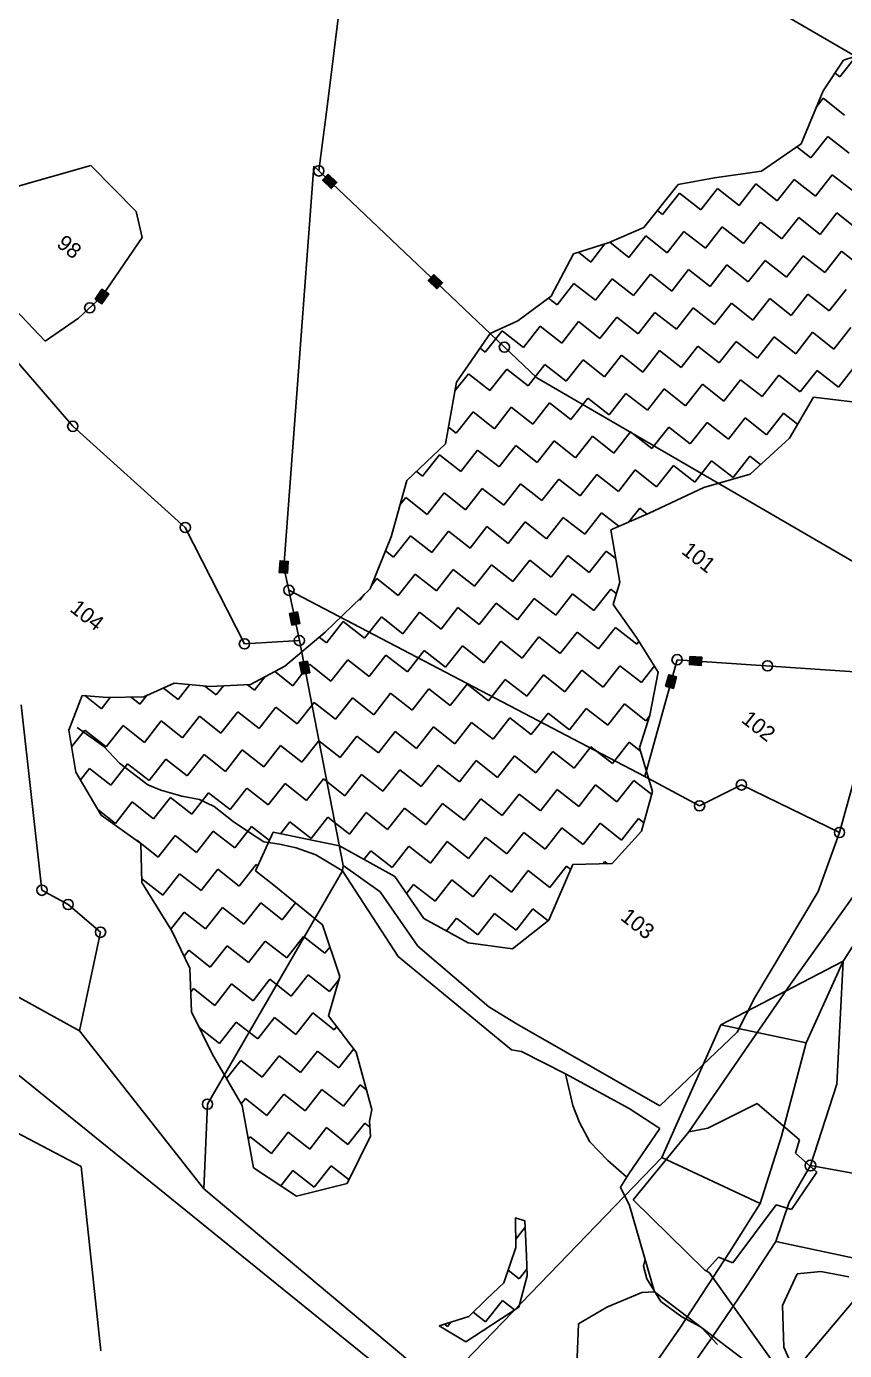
# Model space of a CAD drawing. Header units: metres. Extents: x 316400 to 324250, y 1868140 to 1873603.
# Drawn here: x 319768 to 320251, y 1869841 to 1870624 of the extents above; entities that cross this region are included whole.
import ezdxf

# ---------------------------------------------------------------- set-up
doc = ezdxf.new("R2010")
doc.units = ezdxf.units.M
for name, color, linetype in [('LINE_WATER', 4, 'Continuous'), ('OFF', 1, 'Continuous'), ('POLY_HATCH', 12, 'Continuous'), ('POLY_PARCEL', 6, 'Continuous'), ('POLY_WATER', 4, 'Continuous'), ('TEXT_PARCEL', 7, 'Continuous')]:
    doc.layers.add(name, color=color, linetype=linetype)
doc.styles.add('TEXT_MAP', font='')
doc.styles.get('TEXT_MAP').set_extended_font_data('Kruti Dev 050')

msp = doc.modelspace()

# ---------------------------------------------------------------- hatches: boundary and pattern name
for points in [[(319947.97, 1870528.26), (319951.34, 1870531.8), (319946.22, 1870536.66), (319942.86, 1870533.12)], [(320010.39, 1870468.99), (320013.75, 1870472.53), (320008.63, 1870477.39), (320005.27, 1870473.85)], [(319816.35, 1870465.98), (319812.31, 1870468.72), (319808.34, 1870462.88), (319812.38, 1870460.14)], [(319922.52, 1870307.8), (319917.65, 1870308.16), (319917.12, 1870301.13), (319921.99, 1870300.76)], [(319924.65, 1870270.16), (319929.44, 1870271.12), (319928.06, 1870278.04), (319923.27, 1870277.08)], [(320166.77, 1870246.26), (320167.1, 1870251.13), (320160.06, 1870251.61), (320159.73, 1870246.74)], [(319930.49, 1870241.02), (319935.28, 1870241.95), (319933.93, 1870248.88), (319929.14, 1870247.94)], [(320145.61, 1870233.97), (320150.31, 1870232.68), (320152.18, 1870239.48), (320147.48, 1870240.78)]]:
    msp.add_hatch(color=256).paths.add_polyline_path(points)

# ---------------------------------------------------------------- linework, layer by layer
msp.add_lwpolyline([(320332.12, 1870563.32), (319906.74, 1870810.62)])
for points in [[(319946.22, 1870536.66), (319951.34, 1870531.8), (319947.97, 1870528.26), (319942.86, 1870533.12)], [(320008.63, 1870477.39), (320013.75, 1870472.53), (320010.39, 1870468.99), (320005.27, 1870473.85)], [(319808.34, 1870462.88), (319812.31, 1870468.72), (319816.35, 1870465.98), (319812.38, 1870460.14)], [(319917.12, 1870301.13), (319917.65, 1870308.16), (319922.52, 1870307.8), (319921.99, 1870300.76)], [(319928.06, 1870278.04), (319929.44, 1870271.12), (319924.65, 1870270.16), (319923.27, 1870277.08)], [(320160.06, 1870251.61), (320167.1, 1870251.13), (320166.77, 1870246.26), (320159.73, 1870246.74)], [(319933.93, 1870248.88), (319935.28, 1870241.95), (319930.49, 1870241.02), (319929.14, 1870247.94)], [(320152.18, 1870239.48), (320150.31, 1870232.68), (320145.61, 1870233.97), (320147.48, 1870240.78)]]:
    msp.add_lwpolyline(points, close=True)
for centre, radius in [((319940.54, 1870538.68), 3.02), ((319805.12, 1870457.7), 3.02), ((320050.32, 1870434.44), 3.02), ((319795.09, 1870387.66), 3.02), ((319861.66, 1870327.83), 3.02), ((319922.92, 1870290.71), 3.02), ((319896.59, 1870259.04), 3.02), ((319929.08, 1870260.95), 3.02), ((320152.45, 1870249.68), 3.02), ((320205.9, 1870246.05), 3.02), ((320190.47, 1870175.63), 3.02), ((320165.76, 1870163.25), 3.02), ((320248.47, 1870147.49), 3.02), ((319776.89, 1870113.35), 3.02), ((319792.41, 1870104.94), 3.02), ((319811.55, 1870088.5), 3.02), ((319874.8, 1869986.83), 3.02), ((320231.3, 1869950.58), 3.19)]:
    msp.add_circle(centre, radius)
at = {"layer": 'LINE_WATER'}
for p, q in [((319813.5, 1870198.34), (319797.73, 1870209.58)), ((319822.71, 1870188.44), (319813.5, 1870198.34)), ((319839.54, 1870175.62), (319822.71, 1870188.44)), ((319847.27, 1870172.59), (319839.54, 1870175.62)), ((319859.56, 1870169.05), (319847.27, 1870172.59)), ((319869.95, 1870166.98), (319859.56, 1870169.05)), ((319878.68, 1870162.8), (319869.95, 1870166.98)), ((319889.89, 1870154), (319878.68, 1870162.8)), ((319899.54, 1870147.57), (319889.89, 1870154)), ((319908, 1870142.07), (319899.54, 1870147.57)), ((319917.26, 1870140.51), (319908, 1870142.07)), ((319927.24, 1870138.4), (319917.26, 1870140.51)), ((319938.85, 1870134.24), (319927.24, 1870138.4)), ((319954.57, 1870124.91), (319938.85, 1870134.24)), ((320086.4, 1870004.8), (320090.8, 1869986.02)), ((320090.8, 1869986.02), (320094.69, 1869976.07)), ((320094.69, 1869976.07), (320100.85, 1869964.64)), ((320100.85, 1869964.64), (320111.51, 1869953.58)), ((320111.51, 1869953.58), (320122.66, 1869943.74)), ((320133.52, 1869895.28), (320132.65, 1869891.14)), ((320132.65, 1869891.14), (320134.57, 1869883.65)), ((320134.57, 1869883.65), (320142.81, 1869870.28)), ((320142.81, 1869870.28), (320155.25, 1869861.11)), ((320155.25, 1869861.11), (320166.73, 1869854.92)), ((320166.73, 1869854.92), (320176.36, 1869844.84))]:
    msp.add_line(p, q, dxfattribs=at)
at = {"layer": 'OFF'}
for p, q in [((320250.57, 1870071.51), (320396.26, 1870297.39)), ((319482.52, 1870230.87), (319996.92, 1869814.82)), ((319562.13, 1870161), (319799.05, 1870030.24)), ((320178.27, 1870033.8), (320250.57, 1870071.51)), ((320217.04, 1869823.43), (320430.92, 1870077.33)), ((320228.71, 1870023.15), (320250.57, 1870071.51)), ((320143.47, 1869955.42), (320178.27, 1870033.8)), ((319799.05, 1870030.24), (319872.55, 1869936.71)), ((319999.65, 1869806.62), (320143.47, 1869955.42)), ((319872.55, 1869936.71), (320054.82, 1869784.17))]:
    msp.add_line(p, q, dxfattribs=at)
at = {"layer": 'POLY_HATCH'}
for p, q in [((320250.85, 1870604.07), (320274.79, 1870612.01)), ((320238.78, 1870585.94), (320250.85, 1870604.07)), ((320225.88, 1870554.66), (320238.78, 1870585.94)), ((320202.44, 1870538.56), (320225.88, 1870554.66)), ((320153.11, 1870530.7), (320174.65, 1870534.5)), ((320174.65, 1870534.5), (320202.44, 1870538.56)), ((320132.73, 1870505.3), (320153.11, 1870530.7)), ((320112.3, 1870496.32), (320132.73, 1870505.3)), ((320091.11, 1870489.67), (320112.3, 1870496.32)), ((320077.94, 1870464.64), (320091.11, 1870489.67)), ((320058.2, 1870449.94), (320077.94, 1870464.64)), ((320041.88, 1870442.45), (320058.2, 1870449.94)), ((320021.97, 1870413.69), (320041.88, 1870442.45)), ((320015.47, 1870377.38), (320021.97, 1870413.69)), ((320233.09, 1870404.94), (320218.85, 1870380.75)), ((320279.95, 1870399.2), (320233.09, 1870404.94)), ((319992.73, 1870355.56), (320015.47, 1870377.38)), ((320218.85, 1870380.75), (320195.57, 1870359.35)), ((319983.45, 1870322.3), (319992.73, 1870355.56)), ((320195.57, 1870359.35), (320168.24, 1870351.48)), ((320168.24, 1870351.48), (320135.99, 1870336.25)), ((320135.99, 1870336.25), (320113.24, 1870326.51)), ((319970.97, 1870291.55), (319983.45, 1870322.3)), ((320113.24, 1870326.51), (320118.67, 1870295.5)), ((319944.34, 1870265.88), (319970.97, 1870291.55)), ((320118.67, 1870295.5), (320114.72, 1870282.21)), ((320114.72, 1870282.21), (320128.42, 1870262.83)), ((319920.41, 1870245.85), (319944.34, 1870265.88)), ((320128.42, 1870262.83), (320141.29, 1870242.38)), ((319900.21, 1870234.96), (319920.41, 1870245.85)), ((319837.04, 1870227.62), (319855.14, 1870235.84)), ((319855.14, 1870235.84), (319876.42, 1870233.8)), ((320141.29, 1870242.38), (320136.39, 1870216.89)), ((319792.75, 1870208.05), (319800.66, 1870228.58)), ((319800.66, 1870228.58), (319815.57, 1870227.22)), ((319876.42, 1870233.8), (319900.21, 1870234.96)), ((319815.57, 1870227.22), (319837.04, 1870227.62)), ((320136.39, 1870216.89), (320130.27, 1870197.55)), ((319796.96, 1870183.18), (319792.75, 1870208.05)), ((320130.27, 1870197.55), (320137.99, 1870171.64)), ((319811.89, 1870157.65), (319796.96, 1870183.18)), ((320137.99, 1870171.64), (320131.37, 1870148.37)), ((319835.43, 1870140.9), (319811.89, 1870157.65)), ((319913.66, 1870147.63), (319903.12, 1870124.85)), ((319952.82, 1870139.53), (319913.66, 1870147.63)), ((320131.37, 1870148.37), (320114.11, 1870129.14)), ((319836.02, 1870118.01), (319835.43, 1870140.9)), ((319985.48, 1870121.44), (319952.82, 1870139.53)), ((320090.74, 1870128.51), (320076.58, 1870095.63)), ((320114.11, 1870129.14), (320090.74, 1870128.51)), ((319903.12, 1870124.85), (319913, 1870117.09)), ((320002.73, 1870096.68), (319985.48, 1870121.44)), ((319853.73, 1870089.44), (319836.02, 1870118.01)), ((319913, 1870117.09), (319942.76, 1870092.87)), ((320028.9, 1870082.17), (320002.73, 1870096.68)), ((320076.58, 1870095.63), (320055.17, 1870078.8)), ((319864.39, 1870067.27), (319853.73, 1870089.44)), ((319942.76, 1870092.87), (319952.96, 1870062.43)), ((320055.17, 1870078.8), (320028.9, 1870082.17)), ((319865.32, 1870041.52), (319864.39, 1870067.27)), ((319952.96, 1870062.43), (319946.34, 1870039.15)), ((319877.81, 1870016.19), (319865.32, 1870041.52)), ((319946.34, 1870039.15), (319962.72, 1870017.67)), ((319962.72, 1870017.67), (319971.9, 1869983.73)), ((319895.22, 1869986.13), (319877.81, 1870016.19)), ((319900.31, 1869957.98), (319895.22, 1869986.13)), ((319971.9, 1869983.73), (319970.49, 1869976.8)), ((319971.9, 1869983.73), (319971.9, 1869983.73)), ((319970.49, 1869976.8), (319970.49, 1869976.8)), ((319970.49, 1869976.8), (319971.21, 1869967.99)), ((319971.21, 1869967.99), (319957.43, 1869939.99)), ((319902.05, 1869949.31), (319900.31, 1869957.98)), ((319927.39, 1869932.52), (319902.05, 1869949.31)), ((319957.43, 1869939.99), (319927.39, 1869932.52)), ((320056.9, 1869919.73), (320057.17, 1869902.12)), ((320062.47, 1869917.85), (320056.9, 1869919.73)), ((320063.32, 1869897.28), (320062.47, 1869917.85)), ((320057.17, 1869902.12), (320049.93, 1869881.28)), ((320063.84, 1869885.27), (320063.32, 1869897.28)), ((320058.88, 1869866.8), (320063.84, 1869885.27)), ((320214.72, 1869867.91), (320223.42, 1869886.58)), ((320223.42, 1869886.58), (320237.5, 1869887.92)), ((320237.5, 1869887.92), (320253.99, 1869884.85)), ((320049.93, 1869881.28), (320040.14, 1869871.98)), ((320040.14, 1869871.98), (320029.34, 1869861.39)), ((320215.54, 1869843.13), (320214.72, 1869867.91)), ((320029.34, 1869861.39), (320011.67, 1869855.79)), ((320027.44, 1869846.3), (320058.88, 1869866.8)), ((320011.67, 1869855.79), (320027.44, 1869846.3)), ((320227.44, 1869816.62), (320215.54, 1869843.13))]:
    msp.add_line(p, q, dxfattribs=at)
at = {"layer": 'POLY_HATCH', "linetype": 'Continuous'}
for p, q in [((320248.73, 1870594.29), (320258.36, 1870606.56)), ((320245.85, 1870596.55), (320248.73, 1870594.29)), ((320235.03, 1870576.84), (320238.79, 1870581.63)), ((320238.79, 1870581.63), (320251.45, 1870571.69)), ((320231.57, 1870546.36), (320241.51, 1870559.02)), ((320241.51, 1870559.02), (320254.17, 1870549.08)), ((320223.27, 1870552.87), (320231.57, 1870546.36)), ((320211.68, 1870521.04), (320221.63, 1870533.7)), ((320221.63, 1870533.7), (320234.29, 1870523.76)), ((320234.29, 1870523.76), (320244.23, 1870536.42)), ((320244.23, 1870536.42), (320256.89, 1870526.48)), ((320143.87, 1870512.87), (320153.81, 1870525.53)), ((320153.81, 1870525.53), (320166.48, 1870515.59)), ((320166.48, 1870515.59), (320176.42, 1870528.26)), ((320176.42, 1870528.26), (320189.08, 1870518.31)), ((320189.08, 1870518.31), (320199.02, 1870530.98)), ((320199.02, 1870530.98), (320211.68, 1870521.04)), ((320140.77, 1870515.31), (320143.87, 1870512.87)), ((320214.41, 1870498.43), (320224.35, 1870511.09)), ((320224.35, 1870511.09), (320237.01, 1870501.15)), ((320237.01, 1870501.15), (320246.95, 1870513.82)), ((320246.95, 1870513.82), (320259.61, 1870503.87)), ((320146.59, 1870490.27), (320156.53, 1870502.93)), ((320156.53, 1870502.93), (320169.2, 1870492.99)), ((320169.2, 1870492.99), (320179.14, 1870505.65)), ((320179.14, 1870505.65), (320191.8, 1870495.71)), ((320191.8, 1870495.71), (320201.74, 1870508.37)), ((320201.74, 1870508.37), (320214.41, 1870498.43)), ((320101.39, 1870484.82), (320109.79, 1870495.53)), ((320112.63, 1870496.46), (320123.99, 1870487.55)), ((320123.99, 1870487.55), (320133.93, 1870500.21)), ((320133.93, 1870500.21), (320146.59, 1870490.27)), ((320094.05, 1870490.59), (320101.39, 1870484.82)), ((320217.13, 1870475.83), (320227.07, 1870488.49)), ((320227.07, 1870488.49), (320239.73, 1870478.55)), ((320239.73, 1870478.55), (320249.67, 1870491.21)), ((320249.67, 1870491.21), (320262.33, 1870481.27)), ((320149.31, 1870467.66), (320159.26, 1870480.33)), ((320159.26, 1870480.33), (320171.92, 1870470.38)), ((320171.92, 1870470.38), (320181.86, 1870483.05)), ((320181.86, 1870483.05), (320194.52, 1870473.11)), ((320194.52, 1870473.11), (320204.46, 1870485.77)), ((320204.46, 1870485.77), (320217.13, 1870475.83)), ((320081.5, 1870459.5), (320091.44, 1870472.16)), ((320091.44, 1870472.16), (320104.11, 1870462.22)), ((320104.11, 1870462.22), (320114.05, 1870474.88)), ((320114.05, 1870474.88), (320126.71, 1870464.94)), ((320126.71, 1870464.94), (320136.65, 1870477.6)), ((320136.65, 1870477.6), (320149.31, 1870467.66)), ((320076.41, 1870463.5), (320081.5, 1870459.5)), ((320197.24, 1870450.5), (320207.19, 1870463.16)), ((320207.19, 1870463.16), (320219.85, 1870453.22)), ((320219.85, 1870453.22), (320229.79, 1870465.89)), ((320229.79, 1870465.89), (320242.45, 1870455.94)), ((320242.45, 1870455.94), (320252.39, 1870468.61)), ((320129.43, 1870442.34), (320139.37, 1870455)), ((320139.37, 1870455), (320152.04, 1870445.06)), ((320152.04, 1870445.06), (320161.98, 1870457.72)), ((320161.98, 1870457.72), (320174.64, 1870447.78)), ((320174.64, 1870447.78), (320184.58, 1870460.44)), ((320184.58, 1870460.44), (320197.24, 1870450.5)), ((320084.22, 1870436.9), (320094.17, 1870449.56)), ((320094.17, 1870449.56), (320106.83, 1870439.62)), ((320106.83, 1870439.62), (320116.77, 1870452.28)), ((320116.77, 1870452.28), (320129.43, 1870442.34)), ((320039.02, 1870431.45), (320048.96, 1870444.12)), ((320048.96, 1870444.12), (320061.62, 1870434.17)), ((320061.62, 1870434.17), (320071.56, 1870446.84)), ((320071.56, 1870446.84), (320084.22, 1870436.9)), ((320199.97, 1870427.9), (320209.91, 1870440.56)), ((320209.91, 1870440.56), (320222.57, 1870430.62)), ((320222.57, 1870430.62), (320232.51, 1870443.28)), ((320232.51, 1870443.28), (320245.17, 1870433.34)), ((320245.17, 1870433.34), (320255.11, 1870446)), ((320035.94, 1870433.87), (320039.02, 1870431.45)), ((320132.15, 1870419.73), (320142.1, 1870432.4)), ((320142.1, 1870432.4), (320154.76, 1870422.46)), ((320154.76, 1870422.46), (320164.7, 1870435.12)), ((320164.7, 1870435.12), (320177.36, 1870425.18)), ((320177.36, 1870425.18), (320187.3, 1870437.84)), ((320187.3, 1870437.84), (320199.97, 1870427.9)), ((320064.34, 1870411.57), (320074.28, 1870424.23)), ((320074.28, 1870424.23), (320086.95, 1870414.29)), ((320086.95, 1870414.29), (320096.89, 1870426.95)), ((320096.89, 1870426.95), (320109.55, 1870417.01)), ((320109.55, 1870417.01), (320119.49, 1870429.68)), ((320119.49, 1870429.68), (320132.15, 1870419.73)), ((320021.05, 1870408.57), (320029.08, 1870418.79)), ((320029.08, 1870418.79), (320041.74, 1870408.85)), ((320041.74, 1870408.85), (320051.68, 1870421.51)), ((320051.68, 1870421.51), (320064.34, 1870411.57)), ((320202.69, 1870405.29), (320212.63, 1870417.96)), ((320212.63, 1870417.96), (320225.29, 1870408.02)), ((320225.29, 1870408.02), (320235.23, 1870420.68)), ((320235.23, 1870420.68), (320247.89, 1870410.74)), ((320247.89, 1870410.74), (320257.84, 1870423.4)), ((320134.88, 1870397.13), (320144.82, 1870409.79)), ((320144.82, 1870409.79), (320157.48, 1870399.85)), ((320157.48, 1870399.85), (320167.42, 1870412.51)), ((320167.42, 1870412.51), (320180.08, 1870402.57)), ((320180.08, 1870402.57), (320190.02, 1870415.24)), ((320190.02, 1870415.24), (320202.69, 1870405.29)), ((320067.06, 1870388.97), (320077, 1870401.63)), ((320077, 1870401.63), (320089.67, 1870391.69)), ((320089.67, 1870391.69), (320099.61, 1870404.35)), ((320099.61, 1870404.35), (320112.27, 1870394.41)), ((320112.27, 1870394.41), (320122.21, 1870407.07)), ((320122.21, 1870407.07), (320134.88, 1870397.13)), ((320021.86, 1870383.52), (320031.8, 1870396.19)), ((320031.8, 1870396.19), (320044.46, 1870386.24)), ((320044.46, 1870386.24), (320054.4, 1870398.91)), ((320054.4, 1870398.91), (320067.06, 1870388.97)), ((320182.8, 1870379.97), (320192.75, 1870392.63)), ((320192.75, 1870392.63), (320205.41, 1870382.69)), ((320205.41, 1870382.69), (320215.35, 1870395.35)), ((320215.35, 1870395.35), (320223.62, 1870388.86)), ((320017.22, 1870387.16), (320021.86, 1870383.52)), ((320114.99, 1870371.8), (320124.93, 1870384.47)), ((320124.93, 1870384.47), (320137.6, 1870374.53)), ((320137.6, 1870374.53), (320147.54, 1870387.19)), ((320147.54, 1870387.19), (320160.2, 1870377.25)), ((320160.2, 1870377.25), (320170.14, 1870389.91)), ((320170.14, 1870389.91), (320182.8, 1870379.97)), ((320069.78, 1870366.36), (320079.73, 1870379.02)), ((320079.73, 1870379.02), (320092.39, 1870369.08)), ((320092.39, 1870369.08), (320102.33, 1870381.75)), ((320102.33, 1870381.75), (320114.99, 1870371.8)), ((320001.97, 1870358.2), (320011.91, 1870370.86)), ((320011.91, 1870370.86), (320024.58, 1870360.92)), ((320024.58, 1870360.92), (320034.52, 1870373.58)), ((320034.52, 1870373.58), (320047.18, 1870363.64)), ((320047.18, 1870363.64), (320057.12, 1870376.3)), ((320057.12, 1870376.3), (320069.78, 1870366.36)), ((320185.53, 1870357.36), (320195.47, 1870370.03)), ((320195.47, 1870370.03), (320201.79, 1870365.07)), ((319998.4, 1870361), (320001.97, 1870358.2)), ((320117.71, 1870349.2), (320127.66, 1870361.86)), ((320127.66, 1870361.86), (320140.32, 1870351.92)), ((320140.32, 1870351.92), (320150.26, 1870364.58)), ((320150.26, 1870364.58), (320162.92, 1870354.64)), ((320162.92, 1870354.64), (320172.86, 1870367.31)), ((320172.86, 1870367.31), (320185.53, 1870357.36)), ((320049.9, 1870341.04), (320059.84, 1870353.7)), ((320059.84, 1870353.7), (320072.51, 1870343.76)), ((320072.51, 1870343.76), (320082.45, 1870356.42)), ((320082.45, 1870356.42), (320095.11, 1870346.48)), ((320095.11, 1870346.48), (320105.05, 1870359.14)), ((320105.05, 1870359.14), (320117.71, 1870349.2)), ((319988.78, 1870341.39), (319992.03, 1870345.54)), ((319992.03, 1870345.54), (320004.69, 1870335.59)), ((320004.69, 1870335.59), (320014.64, 1870348.26)), ((320014.64, 1870348.26), (320027.3, 1870338.32)), ((320027.3, 1870338.32), (320037.24, 1870350.98)), ((320037.24, 1870350.98), (320049.9, 1870341.04)), ((320123.97, 1870331.11), (320130.38, 1870339.26)), ((320130.38, 1870339.26), (320134.84, 1870335.76)), ((320052.62, 1870318.43), (320062.56, 1870331.1)), ((320062.56, 1870331.1), (320075.23, 1870321.15)), ((320075.23, 1870321.15), (320085.17, 1870333.82)), ((320085.17, 1870333.82), (320097.83, 1870323.88)), ((320097.83, 1870323.88), (320107.77, 1870336.54)), ((320107.77, 1870336.54), (320117.97, 1870328.53)), ((319984.81, 1870310.27), (319994.75, 1870322.93)), ((319994.75, 1870322.93), (320007.42, 1870312.99)), ((320007.42, 1870312.99), (320017.36, 1870325.65)), ((320017.36, 1870325.65), (320030.02, 1870315.71)), ((320030.02, 1870315.71), (320039.96, 1870328.37)), ((320039.96, 1870328.37), (320052.62, 1870318.43)), ((319980.08, 1870313.99), (319984.81, 1870310.27)), ((320055.34, 1870295.83), (320065.29, 1870308.49)), ((320065.29, 1870308.49), (320077.95, 1870298.55)), ((320077.95, 1870298.55), (320087.89, 1870311.21)), ((320087.89, 1870311.21), (320100.55, 1870301.27)), ((320100.55, 1870301.27), (320110.49, 1870313.93)), ((320110.49, 1870313.93), (320116.23, 1870309.43)), ((319987.53, 1870287.66), (319997.47, 1870300.33)), ((319997.47, 1870300.33), (320010.14, 1870290.39)), ((320010.14, 1870290.39), (320020.08, 1870303.05)), ((320020.08, 1870303.05), (320032.74, 1870293.11)), ((320032.74, 1870293.11), (320042.68, 1870305.77)), ((320042.68, 1870305.77), (320055.34, 1870295.83)), ((319971.88, 1870293.8), (319974.87, 1870297.61)), ((319974.87, 1870297.61), (319987.53, 1870287.66)), ((320103.27, 1870278.67), (320113.22, 1870291.33)), ((320113.22, 1870291.33), (320116.63, 1870288.65)), ((319964.48, 1870285.3), (319964.93, 1870284.94)), ((319964.93, 1870284.94), (319967.47, 1870288.17)), ((320035.46, 1870270.5), (320045.4, 1870283.17)), ((320045.4, 1870283.17), (320058.07, 1870273.23)), ((320058.07, 1870273.23), (320068.01, 1870285.89)), ((320068.01, 1870285.89), (320080.67, 1870275.95)), ((320080.67, 1870275.95), (320090.61, 1870288.61)), ((320090.61, 1870288.61), (320103.27, 1870278.67)), ((319967.65, 1870262.34), (319977.59, 1870275)), ((319977.59, 1870275), (319990.25, 1870265.06)), ((319990.25, 1870265.06), (320000.2, 1870277.72)), ((320000.2, 1870277.72), (320012.86, 1870267.78)), ((320012.86, 1870267.78), (320022.8, 1870280.44)), ((320022.8, 1870280.44), (320035.46, 1870270.5)), ((319945.05, 1870259.62), (319954.99, 1870272.28)), ((319954.99, 1870272.28), (319967.65, 1870262.34)), ((320106, 1870256.06), (320115.94, 1870268.73)), ((320115.94, 1870268.73), (320128.6, 1870258.79)), ((319940.82, 1870262.93), (319945.05, 1870259.62)), ((320038.18, 1870247.9), (320048.13, 1870260.56)), ((320048.13, 1870260.56), (320060.79, 1870250.62)), ((320060.79, 1870250.62), (320070.73, 1870263.28)), ((320070.73, 1870263.28), (320083.39, 1870253.34)), ((320083.39, 1870253.34), (320093.33, 1870266.01)), ((320093.33, 1870266.01), (320106, 1870256.06)), ((320128.6, 1870258.79), (320129.91, 1870260.46)), ((319970.37, 1870239.74), (319980.31, 1870252.4)), ((319980.31, 1870252.4), (319992.98, 1870242.46)), ((319992.98, 1870242.46), (320002.92, 1870255.12)), ((320002.92, 1870255.12), (320015.58, 1870245.18)), ((320015.58, 1870245.18), (320025.52, 1870257.84)), ((320025.52, 1870257.84), (320038.18, 1870247.9)), ((319925.16, 1870234.29), (319935.11, 1870246.96)), ((319935.11, 1870246.96), (319947.77, 1870237.01)), ((319947.77, 1870237.01), (319957.71, 1870249.68)), ((319957.71, 1870249.68), (319970.37, 1870239.74)), ((320108.72, 1870233.46), (320118.66, 1870246.12)), ((320118.66, 1870246.12), (320131.32, 1870236.18)), ((320131.32, 1870236.18), (320139.02, 1870245.99)), ((319902.56, 1870231.57), (319908.9, 1870239.64)), ((319914.5, 1870242.66), (319925.16, 1870234.29)), ((320040.91, 1870225.3), (320050.85, 1870237.96)), ((320050.85, 1870237.96), (320063.51, 1870228.02)), ((320063.51, 1870228.02), (320073.45, 1870240.68)), ((320073.45, 1870240.68), (320086.11, 1870230.74)), ((320086.11, 1870230.74), (320096.05, 1870243.4)), ((320096.05, 1870243.4), (320108.72, 1870233.46)), ((319802.28, 1870228.43), (319812.14, 1870220.69)), ((319834.75, 1870223.41), (319838.62, 1870228.34)), ((319848.7, 1870232.92), (319857.35, 1870226.13)), ((319857.35, 1870226.13), (319864.29, 1870234.96)), ((319873.27, 1870234.1), (319879.96, 1870228.85)), ((319879.96, 1870228.85), (319884.14, 1870234.18)), ((319898.36, 1870234.87), (319902.56, 1870231.57)), ((319973.09, 1870217.13), (319983.03, 1870229.79)), ((319983.03, 1870229.79), (319995.7, 1870219.85)), ((319995.7, 1870219.85), (320005.64, 1870232.52)), ((320005.64, 1870232.52), (320018.3, 1870222.57)), ((320018.3, 1870222.57), (320028.24, 1870235.24)), ((320028.24, 1870235.24), (320040.91, 1870225.3)), ((319812.14, 1870220.69), (319817.3, 1870227.26)), ((319829.56, 1870227.48), (319834.75, 1870223.41)), ((319905.28, 1870208.97), (319915.22, 1870221.63)), ((319915.22, 1870221.63), (319927.89, 1870211.69)), ((319927.89, 1870211.69), (319937.83, 1870224.35)), ((319937.83, 1870224.35), (319950.49, 1870214.41)), ((319950.49, 1870214.41), (319960.43, 1870227.07)), ((319960.43, 1870227.07), (319973.09, 1870217.13)), ((320088.83, 1870208.13), (320098.78, 1870220.8)), ((320098.78, 1870220.8), (320111.44, 1870210.86)), ((320111.44, 1870210.86), (320121.38, 1870223.52)), ((320121.38, 1870223.52), (320134.04, 1870213.58)), ((319837.47, 1870200.8), (319847.41, 1870213.47)), ((319847.41, 1870213.47), (319860.07, 1870203.52)), ((319860.07, 1870203.52), (319870.01, 1870216.19)), ((319870.01, 1870216.19), (319882.68, 1870206.25)), ((319882.68, 1870206.25), (319892.62, 1870218.91)), ((319892.62, 1870218.91), (319905.28, 1870208.97)), ((320021.02, 1870199.97), (320030.96, 1870212.63)), ((320030.96, 1870212.63), (320043.63, 1870202.69)), ((320043.63, 1870202.69), (320053.57, 1870215.35)), ((320053.57, 1870215.35), (320066.23, 1870205.41)), ((320066.23, 1870205.41), (320076.17, 1870218.08)), ((320076.17, 1870218.08), (320088.83, 1870208.13)), ((320134.04, 1870213.58), (320136.22, 1870216.35)), ((319794.43, 1870198.12), (319802.2, 1870208.02)), ((319802.2, 1870208.02), (319814.87, 1870198.08)), ((319814.87, 1870198.08), (319824.81, 1870210.74)), ((319824.81, 1870210.74), (319837.47, 1870200.8)), ((319953.21, 1870191.81), (319963.15, 1870204.47)), ((319963.15, 1870204.47), (319975.81, 1870194.53)), ((319975.81, 1870194.53), (319985.76, 1870207.19)), ((319985.76, 1870207.19), (319998.42, 1870197.25)), ((319998.42, 1870197.25), (320008.36, 1870209.91)), ((320008.36, 1870209.91), (320021.02, 1870199.97)), ((319908, 1870186.36), (319917.94, 1870199.03)), ((319917.94, 1870199.03), (319930.61, 1870189.09)), ((319930.61, 1870189.09), (319940.55, 1870201.75)), ((319940.55, 1870201.75), (319953.21, 1870191.81)), ((320091.56, 1870185.53), (320101.5, 1870198.19)), ((320101.5, 1870198.19), (320114.16, 1870188.25)), ((320114.16, 1870188.25), (320124.1, 1870200.91)), ((320124.1, 1870200.91), (320130.84, 1870195.63)), ((319840.19, 1870178.2), (319850.13, 1870190.86)), ((319850.13, 1870190.86), (319862.8, 1870180.92)), ((319862.8, 1870180.92), (319872.74, 1870193.58)), ((319872.74, 1870193.58), (319885.4, 1870183.64)), ((319885.4, 1870183.64), (319895.34, 1870196.3)), ((319895.34, 1870196.3), (319908, 1870186.36)), ((320023.74, 1870177.37), (320033.69, 1870190.03)), ((320033.69, 1870190.03), (320046.35, 1870180.09)), ((320046.35, 1870180.09), (320056.29, 1870192.75)), ((320056.29, 1870192.75), (320068.95, 1870182.81)), ((320068.95, 1870182.81), (320078.89, 1870195.47)), ((320078.89, 1870195.47), (320091.56, 1870185.53)), ((319799.61, 1870178.65), (319804.92, 1870185.42)), ((319804.92, 1870185.42), (319817.59, 1870175.48)), ((319817.59, 1870175.48), (319827.53, 1870188.14)), ((319827.53, 1870188.14), (319840.19, 1870178.2)), ((319955.93, 1870169.2), (319965.87, 1870181.87)), ((319965.87, 1870181.87), (319978.54, 1870171.92)), ((319978.54, 1870171.92), (319988.48, 1870184.59)), ((319988.48, 1870184.59), (320001.14, 1870174.65)), ((320001.14, 1870174.65), (320011.08, 1870187.31)), ((320011.08, 1870187.31), (320023.74, 1870177.37)), ((319888.12, 1870161.04), (319898.06, 1870173.7)), ((319898.06, 1870173.7), (319910.72, 1870163.76)), ((319910.72, 1870163.76), (319920.67, 1870176.42)), ((319920.67, 1870176.42), (319933.33, 1870166.48)), ((319933.33, 1870166.48), (319943.27, 1870179.14)), ((319943.27, 1870179.14), (319955.93, 1870169.2)), ((320094.28, 1870162.93), (320104.22, 1870175.59)), ((320104.22, 1870175.59), (320116.88, 1870165.65)), ((320116.88, 1870165.65), (320126.82, 1870178.31)), ((320126.82, 1870178.31), (320137.5, 1870169.93)), ((319820.31, 1870152.87), (319830.25, 1870165.54)), ((319830.25, 1870165.54), (319842.91, 1870155.6)), ((319842.91, 1870155.6), (319852.85, 1870168.26)), ((319852.85, 1870168.26), (319865.52, 1870158.32)), ((319865.52, 1870158.32), (319875.46, 1870170.98)), ((319875.46, 1870170.98), (319888.12, 1870161.04)), ((320026.47, 1870154.76), (320036.41, 1870167.43)), ((320036.41, 1870167.43), (320049.07, 1870157.48)), ((320049.07, 1870157.48), (320059.01, 1870170.15)), ((320059.01, 1870170.15), (320071.67, 1870160.21)), ((320071.67, 1870160.21), (320081.61, 1870172.87)), ((320081.61, 1870172.87), (320094.28, 1870162.93)), ((319809.91, 1870161.04), (319820.31, 1870152.87)), ((319958.65, 1870146.6), (319968.59, 1870159.26)), ((319968.59, 1870159.26), (319981.26, 1870149.32)), ((319981.26, 1870149.32), (319991.2, 1870161.98)), ((319991.2, 1870161.98), (320003.86, 1870152.04)), ((320003.86, 1870152.04), (320013.8, 1870164.7)), ((320013.8, 1870164.7), (320026.47, 1870154.76)), ((319890.84, 1870138.43), (319900.78, 1870151.1)), ((319900.78, 1870151.1), (319911.41, 1870142.76)), ((319917.85, 1870146.76), (319923.39, 1870153.82)), ((319923.39, 1870153.82), (319936.05, 1870143.88)), ((319936.05, 1870143.88), (319945.99, 1870156.54)), ((319945.99, 1870156.54), (319958.65, 1870146.6)), ((320074.39, 1870137.6), (320084.34, 1870150.26)), ((320084.34, 1870150.26), (320097, 1870140.32)), ((320097, 1870140.32), (320106.94, 1870152.99)), ((320106.94, 1870152.99), (320119.6, 1870143.04)), ((320119.6, 1870143.04), (320129.54, 1870155.71)), ((320129.54, 1870155.71), (320132.74, 1870153.2)), ((319832.83, 1870142.75), (319832.97, 1870142.93)), ((319832.97, 1870142.93), (319845.63, 1870132.99)), ((319845.63, 1870132.99), (319855.58, 1870145.65)), ((319855.58, 1870145.65), (319868.24, 1870135.71)), ((319868.24, 1870135.71), (319878.18, 1870148.38)), ((319878.18, 1870148.38), (319890.84, 1870138.43)), ((320006.58, 1870129.44), (320016.52, 1870142.1)), ((320016.52, 1870142.1), (320029.19, 1870132.16)), ((320029.19, 1870132.16), (320039.13, 1870144.82)), ((320039.13, 1870144.82), (320051.79, 1870134.88)), ((320051.79, 1870134.88), (320061.73, 1870147.54)), ((320061.73, 1870147.54), (320074.39, 1870137.6)), ((319967.28, 1870131.52), (319971.32, 1870136.66)), ((319971.32, 1870136.66), (319983.98, 1870126.72)), ((319983.98, 1870126.72), (319993.92, 1870139.38)), ((319993.92, 1870139.38), (320006.58, 1870129.44)), ((319893.56, 1870115.83), (319903.5, 1870128.49)), ((319903.5, 1870128.49), (319904.46, 1870127.75)), ((320077.12, 1870115), (320087.06, 1870127.66)), ((320087.06, 1870127.66), (320089.54, 1870125.71)), ((320108.57, 1870128.99), (320109.66, 1870130.38)), ((320109.66, 1870130.38), (320111.34, 1870129.06)), ((319835.96, 1870120.12), (319848.36, 1870110.39)), ((319848.36, 1870110.39), (319858.3, 1870123.05)), ((319858.3, 1870123.05), (319870.96, 1870113.11)), ((319870.96, 1870113.11), (319880.9, 1870125.77)), ((319880.9, 1870125.77), (319893.56, 1870115.83)), ((320009.3, 1870106.83), (320019.25, 1870119.5)), ((320019.25, 1870119.5), (320031.91, 1870109.55)), ((320031.91, 1870109.55), (320041.85, 1870122.22)), ((320041.85, 1870122.22), (320054.51, 1870112.28)), ((320054.51, 1870112.28), (320064.45, 1870124.94)), ((320064.45, 1870124.94), (320077.12, 1870115)), ((319992.45, 1870111.43), (319996.64, 1870116.77)), ((319996.64, 1870116.77), (320009.3, 1870106.83)), ((319873.68, 1870090.51), (319883.62, 1870103.17)), ((319883.62, 1870103.17), (319896.28, 1870093.23)), ((319896.28, 1870093.23), (319906.23, 1870105.89)), ((319906.23, 1870105.89), (319918.89, 1870095.95)), ((319918.89, 1870095.95), (319926.72, 1870105.92)), ((319853.13, 1870090.4), (319861.02, 1870100.45)), ((319861.02, 1870100.45), (319873.68, 1870090.51)), ((320016.02, 1870089.31), (320021.97, 1870096.89)), ((320021.97, 1870096.89), (320034.63, 1870086.95)), ((320034.63, 1870086.95), (320044.57, 1870099.61)), ((320044.57, 1870099.61), (320057.23, 1870089.67)), ((320057.23, 1870089.67), (320067.17, 1870102.33)), ((320067.17, 1870102.33), (320076.15, 1870095.29)), ((319876.4, 1870067.9), (319886.34, 1870080.56)), ((319886.34, 1870080.56), (319899.01, 1870070.62)), ((319899.01, 1870070.62), (319908.95, 1870083.29)), ((319908.95, 1870083.29), (319921.61, 1870073.34)), ((319921.61, 1870073.34), (319931.55, 1870086.01)), ((319931.55, 1870086.01), (319944.21, 1870076.07)), ((319944.21, 1870076.07), (319947.14, 1870079.79)), ((319860.99, 1870074.34), (319863.74, 1870077.84)), ((319863.74, 1870077.84), (319876.4, 1870067.9)), ((319879.12, 1870045.3), (319889.06, 1870057.96)), ((319889.06, 1870057.96), (319901.73, 1870048.02)), ((319901.73, 1870048.02), (319911.67, 1870060.68)), ((319911.67, 1870060.68), (319924.33, 1870050.74)), ((319924.33, 1870050.74), (319934.27, 1870063.4)), ((319934.27, 1870063.4), (319946.94, 1870053.46)), ((319946.94, 1870053.46), (319952.39, 1870060.4)), ((319864.9, 1870053.24), (319866.46, 1870055.24)), ((319866.46, 1870055.24), (319879.12, 1870045.3)), ((319927.05, 1870028.14), (319936.99, 1870040.8)), ((319936.99, 1870040.8), (319949.66, 1870030.86)), ((319881.84, 1870022.69), (319891.79, 1870035.36)), ((319891.79, 1870035.36), (319904.45, 1870025.41)), ((319904.45, 1870025.41), (319914.39, 1870038.08)), ((319914.39, 1870038.08), (319927.05, 1870028.14)), ((319949.66, 1870030.86), (319951.19, 1870032.8)), ((319870.03, 1870031.97), (319881.84, 1870022.69)), ((319929.77, 1870005.53), (319939.72, 1870018.19)), ((319939.72, 1870018.19), (319952.38, 1870008.25)), ((319952.38, 1870008.25), (319961.27, 1870019.58)), ((319886.04, 1870001.97), (319894.51, 1870012.75)), ((319894.51, 1870012.75), (319907.17, 1870002.81)), ((319907.17, 1870002.81), (319917.11, 1870015.47)), ((319917.11, 1870015.47), (319929.77, 1870005.53)), ((319932.5, 1869982.93), (319942.44, 1869995.59)), ((319942.44, 1869995.59), (319955.1, 1869985.65)), ((319955.1, 1869985.65), (319965.04, 1869998.31)), ((319965.04, 1869998.31), (319968.74, 1869995.41)), ((319894.73, 1869986.97), (319897.23, 1869990.15)), ((319897.23, 1869990.15), (319909.89, 1869980.21)), ((319909.89, 1869980.21), (319919.83, 1869992.87)), ((319919.83, 1869992.87), (319932.5, 1869982.93)), ((319912.61, 1869957.6), (319922.55, 1869970.27)), ((319922.55, 1869970.27), (319935.22, 1869960.32)), ((319935.22, 1869960.32), (319945.16, 1869972.99)), ((319945.16, 1869972.99), (319957.82, 1869963.05)), ((319957.82, 1869963.05), (319967.76, 1869975.71)), ((319967.76, 1869975.71), (319970.77, 1869973.35)), ((319898.84, 1869966.13), (319899.95, 1869967.54)), ((319899.95, 1869967.54), (319912.61, 1869957.6)), ((319918.18, 1869938.62), (319925.28, 1869947.66)), ((319925.28, 1869947.66), (319937.94, 1869937.72)), ((319937.94, 1869937.72), (319947.88, 1869950.38)), ((319947.88, 1869950.38), (319958.45, 1869942.08)), ((320057.09, 1869907), (320062.62, 1869914.05)), ((320052.51, 1869888.71), (320059.12, 1869883.52)), ((320059.12, 1869883.52), (320063.67, 1869889.31)), ((320039.24, 1869858.19), (320049.18, 1869870.85)), ((320049.18, 1869870.85), (320056.4, 1869865.18)), ((320031.93, 1869863.93), (320039.24, 1869858.19)), ((320014.92, 1869856.82), (320016.64, 1869855.47)), ((320016.64, 1869855.47), (320018.61, 1869857.99))]:
    msp.add_line(p, q, dxfattribs=at)
at = {"layer": 'POLY_PARCEL'}
for p, q in [((319967.69, 1870756.64), (319945.82, 1870578.1)), ((319945.82, 1870578.1), (319940.54, 1870538.68)), ((319761.53, 1870529.19), (319805.7, 1870541.9)), ((319805.7, 1870541.9), (319832.51, 1870514.63)), ((319919.82, 1870304.46), (319937.67, 1870541.4)), ((319937.67, 1870541.4), (319940.54, 1870538.68)), ((319940.54, 1870538.68), (320069.44, 1870416.28)), ((319832.51, 1870514.63), (319836.1, 1870499.39)), ((319836.1, 1870499.39), (319812.35, 1870464.43)), ((319795.09, 1870387.66), (319727.94, 1870465.43)), ((319778.75, 1870437.98), (319748.68, 1870469.74)), ((319812.35, 1870464.43), (319798.55, 1870451.57)), ((319798.55, 1870451.57), (319778.75, 1870437.98)), ((320069.44, 1870416.28), (320266.67, 1870301.85)), ((319861.66, 1870327.83), (319795.09, 1870387.66)), ((319896.59, 1870259.04), (319861.66, 1870327.83)), ((319922.92, 1870290.71), (319919.82, 1870304.46)), ((319922.92, 1870290.71), (319929.08, 1870260.95)), ((320133.47, 1870180.56), (319922.92, 1870290.71)), ((319929.08, 1870260.95), (319896.59, 1870259.04)), ((319929.08, 1870260.95), (319955.09, 1870127.95)), ((320133.47, 1870180.56), (320152.45, 1870249.68)), ((320152.45, 1870249.68), (320276.09, 1870241.29)), ((319764.5, 1870223.05), (319776.89, 1870113.35)), ((320165.76, 1870163.25), (320133.47, 1870180.56)), ((320190.47, 1870175.63), (320165.76, 1870163.25)), ((320248.47, 1870147.49), (320190.47, 1870175.63)), ((319874.8, 1869986.83), (319954.57, 1870124.91)), ((319776.89, 1870113.35), (319792.41, 1870104.94)), ((319792.41, 1870104.94), (319811.55, 1870088.5)), ((319811.55, 1870088.5), (319799.05, 1870030.24)), ((320228.71, 1870023.15), (320178.27, 1870033.8)), ((319800.16, 1869950), (319701.65, 1870001.54)), ((319872.55, 1869936.71), (319874.8, 1869986.83)), ((320170.57, 1869972.76), (320199.87, 1869987.34)), ((320199.87, 1869987.34), (320224.75, 1869965.72)), ((320159.37, 1869970.43), (320170.57, 1869972.76)), ((320224.75, 1869965.72), (320222.46, 1869957.83)), ((320201.48, 1869928.19), (320143.47, 1869955.42)), ((320222.46, 1869957.83), (320235.03, 1869946.58)), ((319811.74, 1869841.09), (319800.16, 1869950)), ((320235.03, 1869946.58), (320220.16, 1869924.66)), ((320386.8, 1869921.97), (320231.3, 1869950.58)), ((320211.05, 1869927.3), (320185.39, 1869893.07)), ((320220.16, 1869924.66), (320211.05, 1869927.3)), ((320393.65, 1869866.42), (320210.85, 1869905.66)), ((320176.88, 1869896.46), (320169.55, 1869888.38)), ((320185.39, 1869893.07), (320176.88, 1869896.46)), ((320131.61, 1869875.48), (320139.14, 1869875.99)), ((320110.9, 1869866.87), (320131.61, 1869875.48)), ((320094.22, 1869856.9), (320110.9, 1869866.87)), ((320093.21, 1869831.93), (320094.22, 1869856.9))]:
    msp.add_line(p, q, dxfattribs=at)
at = {"layer": 'POLY_WATER'}
for p, q in [((320263.76, 1870203.12), (320248.47, 1870147.49)), ((320248.47, 1870147.49), (320235.9, 1870112.66)), ((319955.09, 1870127.95), (319954.57, 1870124.91)), ((319976.81, 1870112.33), (319955.09, 1870127.95)), ((319954.57, 1870124.91), (319987.44, 1870074.18)), ((319999.08, 1870080.23), (319976.81, 1870112.33)), ((320235.9, 1870112.66), (320198.36, 1870049.86)), ((320219.55, 1870057.87), (320261.53, 1870116.48)), ((320041.06, 1870044.4), (319999.08, 1870080.23)), ((319987.44, 1870074.18), (320054.5, 1870018.95)), ((320250.57, 1870071.51), (320246.94, 1869998.74)), ((320159.37, 1869970.43), (320219.55, 1870057.87)), ((320198.36, 1870049.86), (320187.9, 1870029.42)), ((320057.8, 1870034.12), (320041.06, 1870044.4)), ((320142.25, 1869985.88), (320057.8, 1870034.12)), ((320187.9, 1870029.42), (320142.25, 1869985.88)), ((320054.5, 1870018.95), (320060.48, 1870017.98)), ((320060.48, 1870017.98), (320086.4, 1870004.8)), ((320214.15, 1869967.97), (320228.71, 1870023.15)), ((320086.4, 1870004.8), (320124.12, 1869984.35)), ((320246.94, 1869998.74), (320231.3, 1869950.58)), ((320124.12, 1869984.35), (320142.18, 1869972.47)), ((320142.18, 1869972.47), (320123.82, 1869945.61)), ((320126.47, 1869930.35), (320159.37, 1869970.43)), ((320201.48, 1869928.19), (320214.15, 1869967.97)), ((320231.3, 1869950.58), (320218.77, 1869928.96)), ((320123.82, 1869945.61), (320118.92, 1869937.72)), ((320118.92, 1869937.72), (320124.32, 1869926.88)), ((320124.32, 1869926.88), (320139.14, 1869875.99)), ((320168.83, 1869888.79), (320126.47, 1869930.35)), ((320183.38, 1869899.35), (320201.48, 1869928.19)), ((320218.77, 1869928.96), (320210.85, 1869905.66)), ((320154.39, 1869854.98), (320183.38, 1869899.35)), ((320210.85, 1869905.66), (320193.47, 1869879.07)), ((320169.55, 1869888.38), (320168.83, 1869888.79)), ((320171.5, 1869887.26), (320169.55, 1869888.38)), ((320217.04, 1869823.43), (320171.5, 1869887.26)), ((320139.14, 1869875.99), (320192.48, 1869835.26)), ((320193.47, 1869879.07), (320173.26, 1869849)), ((320124.14, 1869811.34), (320154.39, 1869854.98)), ((320173.26, 1869849), (320149.45, 1869815.26))]:
    msp.add_line(p, q, dxfattribs=at)

# ---------------------------------------------------------------- texts
at = {"layer": 'TEXT_PARCEL', "ltscale": 10, "style": 'TEXT_MAP'}
for s, p in [('98', (319784.94, 1870494.43)), ('101', (320154.49, 1870312.9)), ('104', (319792.83, 1870278.7)), ('102', (320189.88, 1870213.16)), ('103', (320118.38, 1870096.34))]:
    msp.add_text(s, height=9.127, rotation=321.86501, dxfattribs=at).set_placement(p)

doc.saveas('drawing.dxf')
